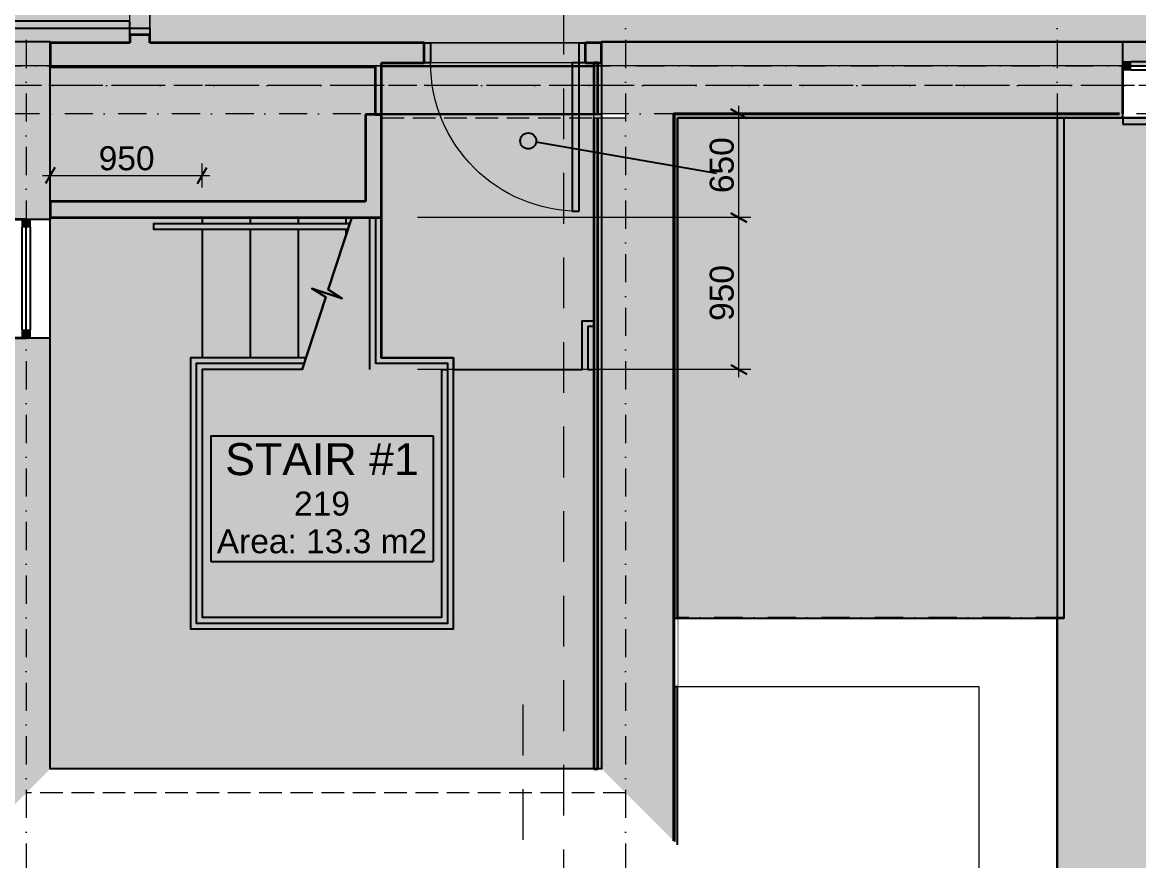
# Model space of a CAD drawing. Header units: millimetres. Extents: x -14278 to 97203, y -22378 to 34603.
# Drawn here: x 57524 to 64508, y -3862 to 1384 of the extents above; entities that cross this region are included whole.
import ezdxf
from ezdxf.enums import TextEntityAlignment as Align

# ---------------------------------------------------------------- set-up
doc = ezdxf.new("R2010")
doc.units = ezdxf.units.MM
doc.header["$MEASUREMENT"] = 0
for name, pattern in [('Dashed', [282.222223, 141.111112, -141.111112]), ('Dot & Dashed', [335.138881, 176.388884, -88.194442, 0, -70.555556]), ('Hidden Line', [195.611112, 141.111112, -54.5]), ('Long Dashed', [529.166651, 317.499995, -211.666656]), ('Wipeout_Contour', [1000, 0, -1000])]:
    doc.linetypes.add(name, pattern=pattern)
for name, color, linetype in [('A-Ee_40_20-M_GeneralFFAndEInternalFixed', 7, 'Continuous'), ('A-Zz_50_10_90-P_BoundarySpace', 7, 'Continuous'), ('A-Zz_60_50_80-P_MarkerSection', 7, 'Continuous'), ('A-Zz_60_50_80-P_MarkerSectionStairs', 7, 'Continuous'), ('New0', 7, 'Continuous'), ('NewA-Ee_25_10-M_WallsExternal', 7, 'Continuous'), ('NewA-Ee_25_10-M_WallsInternal', 7, 'Continuous'), ('NewA-Ee_30_10-M_Roofs', 7, 'Continuous'), ('NewA-Ee_30_40-M_Floors', 7, 'Continuous'), ('NewA-Ee_35_10-M_StairsInternal2D', 7, 'Continuous'), ('NewA-SL-M_SpacesExternal', 7, 'Continuous'), ('NewA-SL-M_SpacesInternal', 7, 'Continuous'), ('NewA-Ss_30_25-M_CeilingAndSoffitSystems', 7, 'Continuous'), ('NewA-Zz_20_20-D_DimensionDetail', 7, 'Continuous'), ('NewA-Zz_35_40_80-M_GridStructural', 7, 'Continuous'), ('NewA-Zz_50_90_00-M_GrossInternal', 7, 'Continuous'), ('NewA-Zz_60_50_90-P_VoidOpening', 7, 'Continuous')]:
    doc.layers.add(name, color=color, linetype=linetype)
doc.styles.add('GENERATED_STYLE_1', font='')
doc.styles.get('GENERATED_STYLE_1').set_extended_font_data('Arial')
doc.dimstyles.new('GENERATED_STYLE__1', dxfattribs={"dimtxt": 150, "dimasz": 76, "dimexe": 0.18, "dimexo": 300, "dimgap": 0.09, "dimtad": 1, "dimdec": 0, "dimzin": 0, "dimdsep": 46, "dimtxsty": 'GENERATED_STYLE_1', "dimblk": 'ARROWHEAD_2', "dimblk1": 'ARROWHEAD_2', "dimblk2": 'ARROWHEAD_2', "dimcen": 0.09, "dimclrd": 6, "dimclre": 6, "dimclrt": 7, "dimazin": 0, "dimtfac": 1, "dimtdec": 4, "dimtmove": 0, "dimatfit": 3, "dimfxl": 0, "dimtolj": 1, "dimtzin": 0, "dimarcsym": 0})
doc.dimstyles.new('GENERATED_STYLE__2', dxfattribs={"dimtxt": 150, "dimasz": 76, "dimexe": 0.18, "dimexo": 300, "dimgap": 0.09, "dimtad": 1, "dimtih": 1, "dimtoh": 1, "dimdec": 0, "dimzin": 0, "dimdsep": 46, "dimtxsty": 'GENERATED_STYLE_1', "dimblk": 'ARROWHEAD_2', "dimblk1": 'ARROWHEAD_2', "dimblk2": 'ARROWHEAD_2', "dimcen": 0.09, "dimclrd": 6, "dimclre": 6, "dimclrt": 7, "dimazin": 0, "dimtfac": 1, "dimtdec": 4, "dimtmove": 0, "dimatfit": 3, "dimfxl": 0, "dimtolj": 1, "dimtzin": 0, "dimarcsym": 0})

# ---------------------------------------------------------------- blocks, each defined once
blk = doc.blocks.new('Beam_9_2', base_point=(83698, -5438.2))
at = {"layer": 'NewA-Ee_25_10-M_WallsExternal', "linetype": 'Continuous'}
for p, q in [((83698, 786.9), (63998, 786.9)), ((63998, 786.9), (63998, -5438.2))]:
    blk.add_line(p, q, dxfattribs=at)
blk = doc.blocks.new('Beam_10_2', base_point=(64039.8, -2340))
at = {"layer": 'NewA-Ee_25_10-M_WallsExternal', "linetype": 'Continuous'}
for p, q in [((64039.8, 786.9), (61622.9, 786.9)), ((61622.9, 786.9), (61622.9, -2346.5)), ((64039.8, 786.9), (64039.8, -2346.5)), ((64039.8, -2346.5), (61622.9, -2346.5))]:
    blk.add_line(p, q, dxfattribs=at)
at = {"layer": 'NewA-Ee_25_10-M_WallsExternal', "color": 251, "linetype": 'Dot & Dashed', "lineweight": 13}
blk.add_line((64039.8, -2340), (61622.9, -2340), dxfattribs=at)
blk = doc.blocks.new('STAIR #1_219_30_2', base_point=(59398.4, -1557.2))
at = {"layer": 'NewA-SL-M_SpacesInternal', "color": 253, "linetype": 'Continuous', "lineweight": 13}
for p, q in [((61098.7, 1106.6), (59772, 1106.6)), ((59772, 1106.6), (59772, 162.3)), ((61098.7, -3287.9), (61098.7, 1106.6)), ((57698.3, 162.3), (57698.3, -3287.9)), ((59770.3, 162.3), (57698.3, 162.3)), ((59772, 162.3), (59770.3, 162.3)), ((57698.3, -3287.9), (61098.7, -3287.9))]:
    blk.add_line(p, q, dxfattribs=at)
at = {"layer": 'NewA-SL-M_SpacesInternal', "linetype": 'Continuous'}
for p, q in [((58702.3, -1203.6), (58702.3, -1517.9)), ((58702.3, -1203.6), (60094.4, -1203.6)), ((60094.4, -1203.6), (60094.4, -1517.9)), ((58702.3, -1517.9), (58702.3, -1753.6)), ((60094.4, -1517.9), (60094.4, -1753.6)), ((58702.3, -1753.6), (58702.3, -1989.3)), ((60094.4, -1753.6), (60094.4, -1989.3)), ((58702.3, -1989.3), (60094.4, -1989.3))]:
    blk.add_line(p, q, dxfattribs=at)
at = {"layer": 'NewA-SL-M_SpacesInternal', "color": 5, "lineweight": 70, "style": 'GENERATED_STYLE_1'}
for tag, height, p in [('ROOM_NAME', 200, (59398.4, -1249.3)), ('ROOM_NUMBER', 150, (59398.4, -1552.2)), ('adj_text', 150, (59398.4, -1787.9))]:
    blk.add_attdef(tag, text='', height=height, dxfattribs=at).set_placement(p, align=Align.TOP_CENTER)
blk = doc.blocks.new('Slab_29_2', base_point=(87898, 1112.3))
at = {"layer": 'NewA-Ee_30_40-M_Floors', "linetype": 'Continuous', "lineweight": 13}
blk.add_hatch(color=254, dxfattribs=at).paths.add_polyline_path([(87898, 1112.3), (87898, 7409.5), (90347.7, 7409.5), (90347.7, 9661.5), (55798.3, 9661.5), (55798.3, 1112.3)])
at = {"layer": 'NewA-Ee_30_40-M_Floors', "color": 6, "linetype": 'Continuous', "lineweight": 13, "flags": 128}
blk.add_lwpolyline([(87898, 1112.3), (55798.3, 1112.3), (55798.3, 9661.5), (90347.7, 9661.5), (90347.7, 7409.5), (87898, 7409.5)], close=True, dxfattribs=at)
blk = doc.blocks.new('HALL_217_37_2', base_point=(59382, 1947.7))
at = {"layer": 'NewA-SL-M_SpacesInternal', "color": 253, "linetype": 'Continuous', "lineweight": 13}
for p, q in [((58321, 5017.8), (58321, 1256.6)), ((61147.7, 1262.1), (87898, 1262.1)), ((61147.7, 1256.6), (61147.7, 1262.1)), ((58321, 1256.6), (59770.3, 1256.6)), ((59770.3, 1256.6), (61147.7, 1256.6))]:
    blk.add_line(p, q, dxfattribs=at)
at = {"layer": 'NewA-SL-M_SpacesInternal', "color": 5, "lineweight": 70, "style": 'GENERATED_STYLE_1'}
for tag, height, p in [('ROOM_NAME', 200, (59382, 2255.6)), ('ROOM_NUMBER', 150, (59382, 1952.7)), ('adj_text', 150, (59382, 1717))]:
    blk.add_attdef(tag, text='', height=height, dxfattribs=at).set_placement(p, align=Align.TOP_CENTER)
blk = doc.blocks.new('STORAGE_201_38_2', base_point=(57006.4, 3597.7))
at = {"layer": 'NewA-SL-M_SpacesInternal', "color": 253, "linetype": 'Continuous', "lineweight": 13}
for p, q in [((55798.3, 5017.8), (55798.3, 1262.1)), ((58196, 5017.8), (55798.3, 5017.8)), ((58196, 1256.6), (58196, 5017.8)), ((55798.3, 1262.1), (57698.3, 1262.1)), ((57698.3, 1262.1), (57698.3, 1256.6)), ((57698.3, 1256.6), (58196, 1256.6))]:
    blk.add_line(p, q, dxfattribs=at)
at = {"layer": 'NewA-SL-M_SpacesInternal', "linetype": 'Continuous'}
for p, q in [((56288.3, 3951.3), (56288.3, 3637)), ((56288.3, 3951.3), (57724.5, 3951.3)), ((57724.5, 3951.3), (57724.5, 3637)), ((56288.3, 3637), (56288.3, 3401.3)), ((57724.5, 3637), (57724.5, 3401.3)), ((56288.3, 3401.3), (56288.3, 3165.6)), ((57724.5, 3401.3), (57724.5, 3165.6)), ((56288.3, 3165.6), (57724.5, 3165.6))]:
    blk.add_line(p, q, dxfattribs=at)
at = {"layer": 'NewA-SL-M_SpacesInternal', "color": 5, "lineweight": 70, "style": 'GENERATED_STYLE_1'}
for tag, height, p in [('ROOM_NAME', 200, (57006.4, 3905.6)), ('ROOM_NUMBER', 150, (57006.4, 3602.7)), ('adj_text', 150, (57006.4, 3367))]:
    blk.add_attdef(tag, text='', height=height, dxfattribs=at).set_placement(p, align=Align.TOP_CENTER)
blk = doc.blocks.new('ROOF OF FIRST FLOOR_Roof-1_48_2', base_point=(72628.2, -2130.5))
at = {"layer": 'NewA-SL-M_SpacesExternal', "color": 253, "linetype": 'Continuous', "lineweight": 13}
for p, q in [((84081.1, 786.9), (61622.9, 786.9)), ((61622.9, 786.9), (61622.9, -2771.4)), ((61622.9, -2771.4), (63507.9, -2771.4)), ((63507.9, -2771.4), (63507.9, -5928.3))]:
    blk.add_line(p, q, dxfattribs=at)
at = {"layer": 'NewA-SL-M_SpacesExternal', "color": 5, "lineweight": 70, "style": 'GENERATED_STYLE_1'}
for tag, height, p in [('ROOM_NAME', 200, (72628.2, -1822.6)), ('ROOM_NUMBER', 150, (72628.2, -2125.5)), ('adj_text', 150, (72628.2, -2361.2))]:
    blk.add_attdef(tag, text='', height=height, dxfattribs=at).set_placement(p, align=Align.TOP_CENTER)
blk = doc.blocks.new('Slab_37_2', base_point=(55798.3, 1262.1))
at = {"layer": 'NewA-Ss_30_25-M_CeilingAndSoffitSystems', "linetype": 'Continuous', "lineweight": 0}
blk.add_hatch(color=255, dxfattribs=at).paths.add_polyline_path([(55798.3, 1262.1), (58196, 1262.1), (58196, 5017.8), (55798.3, 5017.8)])
at = {"layer": 'NewA-Ss_30_25-M_CeilingAndSoffitSystems', "color": 6, "linetype": 'Continuous', "lineweight": 13, "flags": 128}
blk.add_lwpolyline([(55798.3, 1262.1), (58196, 1262.1), (58196, 5017.8), (55798.3, 5017.8)], close=True, dxfattribs=at)
blk = doc.blocks.new('Slab_46_2', base_point=(87898, 1262.1))
at = {"layer": 'NewA-Ss_30_25-M_CeilingAndSoffitSystems', "linetype": 'Continuous', "lineweight": 0}
blk.add_hatch(color=255, dxfattribs=at).paths.add_polyline_path([(87898, 1262.1), (87898, 2557.2), (59621.6, 2557.2), (59621.6, 5017.8), (58321, 5017.8), (58321, 1256.6)])
at = {"layer": 'NewA-Ss_30_25-M_CeilingAndSoffitSystems', "color": 6, "linetype": 'Continuous', "lineweight": 13, "flags": 128}
blk.add_lwpolyline([(87898, 1262.1), (58321, 1256.6), (58321, 5017.8), (59621.6, 5017.8), (59621.6, 2557.2), (87898, 2557.2)], close=True, dxfattribs=at)
blk = doc.blocks.new('Slab_48_2', base_point=(61147.7, -3287.9))
at = {"layer": 'NewA-Ss_30_25-M_CeilingAndSoffitSystems', "linetype": 'Continuous', "lineweight": 0}
blk.add_hatch(color=255, dxfattribs=at).paths.add_polyline_path([(61147.7, -3287.9), (61147.7, 811.8), (59772, 811.8), (59772, 162.3), (57698.3, 162.3), (57698.3, -3287.9)])
at = {"layer": 'NewA-Ss_30_25-M_CeilingAndSoffitSystems', "color": 6, "linetype": 'Continuous', "lineweight": 13, "flags": 128}
blk.add_lwpolyline([(61147.7, -3287.9), (61147.7, 811.8), (59772, 811.8), (59772, 162.3), (57698.3, 162.3), (57698.3, -3287.9)], close=True, dxfattribs=at)
blk = doc.blocks.new('Slab_50_2', base_point=(59770.3, 807.1))
at = {"layer": 'NewA-Ss_30_25-M_CeilingAndSoffitSystems', "linetype": 'Continuous', "lineweight": 0}
blk.add_hatch(color=255, dxfattribs=at).paths.add_polyline_path([(59770.3, 807.1), (61147.7, 807.1), (61147.7, 1131.6), (59770.3, 1131.6)])
at = {"layer": 'NewA-Ss_30_25-M_CeilingAndSoffitSystems', "color": 6, "linetype": 'Continuous', "lineweight": 13, "flags": 128}
blk.add_lwpolyline([(59770.3, 807.1), (61147.7, 807.1), (61147.7, 1131.6), (59770.3, 1131.6)], close=True, dxfattribs=at)
blk = doc.blocks.new('Window 19_4')
at = {"layer": 'NewA-Ee_25_10-M_WallsExternal', "linetype": 'Continuous', "lineweight": 13}
for points in [[(-372, 0), (-372, -50), (-322, -50), (-322, 0)], [(372, -50), (372, 0), (322, 0), (322, -50)]]:
    blk.add_hatch(color=104, dxfattribs=at).paths.add_polyline_path(points)
at = {"layer": 'NewA-Ee_25_10-M_WallsExternal', "linetype": 'Continuous'}
for p, q in [((-372, 300), (-372, 340)), ((-372, 340), (372, 340)), ((372, 340), (372, 300)), ((-322, 0), (322, 0)), ((-372, -24.9), (-372, -50)), ((-322, -25), (322, -25)), ((322, -50), (-322, -50)), ((372, -24.9), (372, -50)), ((-372, -175.2), (372, -175.2))]:
    blk.add_line(p, q, dxfattribs=at)
at = {"layer": 'NewA-Ee_25_10-M_WallsExternal', "linetype": 'Dashed'}
blk.add_line((-372, 300), (372, 300), dxfattribs=at)
at = {"layer": 'NewA-Ee_25_10-M_WallsExternal', "color": 24, "linetype": 'Continuous', "lineweight": 13}
for p, q in [((-372, 0), (-322, 0)), ((-322, 0), (-322, -50)), ((322, -50), (322, 0)), ((322, 0), (372, 0)), ((-322, -50), (-372, -50)), ((372, -50), (322, -50))]:
    blk.add_line(p, q, dxfattribs=at)
at = {"layer": 'NewA-Ee_25_10-M_WallsExternal', "color": 92, "linetype": 'Continuous', "lineweight": 35}
for p, q in [((-372, 0), (-372, -24.9)), ((372, 0), (372, -24.9))]:
    blk.add_line(p, q, dxfattribs=at)
blk = doc.blocks.new('Wall_70_2', base_point=(90498, 1111.8))
at = {"layer": 'NewA-Ee_25_10-M_WallsExternal', "linetype": 'Continuous', "lineweight": 13}
for points in [[(64395.7, 1262.1), (61147.7, 1262.1), (61164.1, 1245.7), (64395.7, 1245.7)], [(64395.7, 1262.1), (64395.7, 1136.9), (64408.7, 1136.9), (64408.7, 1262.1)], [(64395.7, 1245.7), (61164.1, 1245.7), (61227.6, 1182.2), (64395.7, 1182.2)], [(61227.6, 1182.2), (61298, 1111.8), (64408.7, 1111.8), (64408.7, 1136.9), (64395.7, 1136.9), (64395.7, 1182.2)], [(61298, 1111.8), (61598.1, 811.8), (64388.6, 811.8), (64388.6, 1086.9), (64408.7, 1086.9), (64408.7, 1111.8)], [(64388.6, 786.9), (64408.7, 786.9), (64408.7, 1086.9), (64388.6, 1086.9)], [(64388.6, 807), (61602.8, 807), (61622.9, 786.9), (64388.6, 786.9)]]:
    blk.add_hatch(color=6, dxfattribs=at).paths.add_polyline_path(points)
at = {"layer": 'NewA-Ee_25_10-M_WallsExternal', "linetype": 'Continuous'}
for p, q in [((64395.7, 1262.1), (64408.7, 1262.1)), ((64408.7, 1245.7), (64408.7, 1262.1)), ((64408.7, 1182.2), (64408.7, 1245.7)), ((64408.7, 1136.9), (64408.7, 1182.2)), ((64408.7, 1111.8), (64408.7, 1136.9)), ((64388.6, 807), (61602.8, 807)), ((64388.6, 786.9), (64408.7, 786.9)), ((64408.7, 786.9), (64408.7, 807))]:
    blk.add_line(p, q, dxfattribs=at)
at = {"layer": 'NewA-Ee_25_10-M_WallsExternal', "color": 92, "linetype": 'Continuous', "lineweight": 35}
for p, q in [((64408.7, 1086.9), (64408.7, 1111.8)), ((64408.7, 811.8), (64408.7, 1086.9)), ((64388.6, 811.8), (61598.1, 811.8))]:
    blk.add_line(p, q, dxfattribs=at)
at = {"layer": 'NewA-Ee_25_10-M_WallsExternal', "linetype": 'Continuous', "flags": 128}
for points in [[(64395.7, 1262.1), (61147.7, 1262.1)], [(61622.9, 786.9), (64388.6, 786.9)]]:
    blk.add_lwpolyline(points, dxfattribs=at)
at = {"layer": 'NewA-Ee_25_10-M_WallsExternal', "linetype": 'Continuous', "xscale": -1, "zscale": 1000, "rotation": 180}
blk.add_blockref('Window 19_4', (64780.7, 1086.9), dxfattribs=at)
blk = doc.blocks.new('Wall_72_2', base_point=(57548, 1111.8))
at = {"layer": 'NewA-Ee_25_10-M_WallsExternal', "linetype": 'Continuous', "lineweight": 13}
for points in [[(57681.9, 166.4), (57698.3, 166.4), (57698.3, 1262.1), (57681.9, 1245.7)], [(57681.9, 1245.7), (57618.4, 1182.2), (57618.4, 166.4), (57681.9, 166.4)], [(57548, 1111.8), (57548, 153.4), (57573.1, 153.4), (57573.1, 166.4), (57618.4, 166.4), (57618.4, 1182.2)], [(57248, 173.5), (57523.1, 173.5), (57523.1, 153.4), (57548, 153.4), (57548, 1111.8), (57248, 811.8)], [(57223.1, 173.5), (57243.2, 173.5), (57243.2, 807), (57223.1, 786.9)], [(57223.1, 173.5), (57223.1, 153.4), (57523.1, 153.4), (57523.1, 173.5)], [(57698.3, 166.4), (57573.1, 166.4), (57573.1, 153.4), (57698.3, 153.4)], [(57223.1, -610.7), (57523.1, -610.7), (57523.1, -590.6), (57223.1, -590.6)], [(57223.1, -610.7), (57223.1, -3763.1), (57243.2, -3743), (57243.2, -610.7)], [(57248, -3738.2), (57548, -3438.2), (57548, -590.6), (57523.1, -590.6), (57523.1, -610.7), (57248, -610.7)], [(57548, -590.6), (57548, -3438.2), (57618.4, -3367.8), (57618.4, -603.6), (57573.1, -603.6), (57573.1, -590.6)], [(57698.3, -603.6), (57698.3, -590.6), (57573.1, -590.6), (57573.1, -603.6)], [(57618.4, -603.6), (57618.4, -3367.8), (57681.9, -3304.3), (57681.9, -603.6)], [(57681.9, -603.6), (57681.9, -3304.3), (57698.3, -3287.9), (57698.3, -603.6)]]:
    blk.add_hatch(color=6, dxfattribs=at).paths.add_polyline_path(points)
at = {"layer": 'NewA-Ee_25_10-M_WallsExternal', "linetype": 'Continuous'}
for p, q in [((57243.2, 173.5), (57243.2, 807)), ((57223.1, 173.5), (57223.1, 153.4)), ((57223.1, 153.4), (57243.2, 153.4)), ((57548, 153.4), (57573.1, 153.4)), ((57573.1, 153.4), (57618.4, 153.4)), ((57618.4, 153.4), (57681.9, 153.4)), ((57681.9, 153.4), (57698.3, 153.4)), ((57698.3, 166.4), (57698.3, 153.4)), ((57223.1, -610.7), (57223.1, -590.6)), ((57223.1, -590.6), (57243.2, -590.6)), ((57243.2, -3743), (57243.2, -610.7)), ((57548, -590.6), (57573.1, -590.6)), ((57573.1, -590.6), (57618.4, -590.6)), ((57618.4, -590.6), (57681.9, -590.6)), ((57681.9, -590.6), (57698.3, -590.6)), ((57698.3, -603.6), (57698.3, -590.6))]:
    blk.add_line(p, q, dxfattribs=at)
at = {"layer": 'NewA-Ee_25_10-M_WallsExternal', "color": 92, "linetype": 'Continuous', "lineweight": 35}
for p, q in [((57248, 173.5), (57248, 811.8)), ((57248, 153.4), (57523.1, 153.4)), ((57523.1, 153.4), (57548, 153.4)), ((57248, -590.6), (57523.1, -590.6)), ((57248, -3738.2), (57248, -610.7)), ((57523.1, -590.6), (57548, -590.6))]:
    blk.add_line(p, q, dxfattribs=at)
at = {"layer": 'NewA-Ee_25_10-M_WallsExternal', "linetype": 'Continuous', "flags": 128}
for points in [[(57698.3, 166.4), (57698.3, 1262.1)], [(57223.1, 786.9), (57223.1, 173.5)], [(57223.1, -610.7), (57223.1, -3763.1)], [(57698.3, -3287.9), (57698.3, -603.6)]]:
    blk.add_lwpolyline(points, dxfattribs=at)
at = {"layer": 'NewA-Ee_25_10-M_WallsExternal', "linetype": 'Continuous', "zscale": 1000, "rotation": 89.99999999999999}
blk.add_blockref('Window 19_4', (57523.1, -218.6), dxfattribs=at)
blk = doc.blocks.new('Wall_73_2', base_point=(61298, -3438.2))
at = {"layer": 'NewA-Ee_25_10-M_WallsExternal', "linetype": 'Continuous', "lineweight": 13}
for points in [[(61164.1, 811.9), (61164.1, 1245.7), (61147.7, 1262.1), (61147.7, 811.9)], [(61227.6, 811.9), (61227.6, 1182.2), (61164.1, 1245.7), (61164.1, 811.9)], [(61298, 811.9), (61298, 1111.8), (61227.6, 1182.2), (61227.6, 811.9)], [(61298, 1111.8), (61298, -3438.2), (61598.1, -3738.2), (61598.1, 811.8)], [(61147.7, 786.9), (61147.7, -3287.9), (61164.1, -3304.3), (61164.1, 786.9)], [(61164.1, 786.9), (61164.1, -3304.3), (61227.6, -3367.8), (61227.6, 786.9)], [(61227.6, 786.9), (61227.6, -3367.8), (61298, -3438.2), (61298, 786.9)]]:
    blk.add_hatch(color=6, dxfattribs=at).paths.add_polyline_path(points)
at = {"layer": 'NewA-Ee_25_10-M_WallsExternal', "color": 6, "linetype": 'Hidden Line', "lineweight": 13}
for p, q in [((61164.1, 811.9), (61147.7, 811.9)), ((61147.7, 786.9), (61164.1, 786.9)), ((61227.6, 811.9), (61164.1, 811.9)), ((61164.1, 786.9), (61227.6, 786.9)), ((61298, 811.9), (61227.6, 811.9)), ((61227.6, 786.9), (61298, 786.9))]:
    blk.add_line(p, q, dxfattribs=at)
at = {"layer": 'NewA-Ee_25_10-M_WallsExternal', "linetype": 'Continuous', "flags": 128}
for points in [[(61147.7, 1262.1), (61147.7, 811.9)], [(61147.7, 786.9), (61147.7, -3287.9)]]:
    blk.add_lwpolyline(points, dxfattribs=at)
at = {"color": 254, "linetype": 'Wipeout_Contour', "lineweight": 0, "ltscale": 246615.727704}
blk.add_wipeout([(61602.8, -2771.4), (61602.8, -2346.4), (61598.1, -2346.4), (61598.1, -2771.4)], dxfattribs=at).dxf.layer = 'NewA-Ee_25_10-M_WallsExternal'
at = {"layer": 'NewA-Ee_25_10-M_WallsExternal', "linetype": 'Continuous', "lineweight": 13}
blk.add_hatch(color=6, dxfattribs=at).paths.add_polyline_path([(61622.9, -2346.4), (61622.9, 786.9), (61602.8, 807), (61602.8, -2346.4)])
at = {"color": 254, "linetype": 'Wipeout_Contour', "lineweight": 0, "ltscale": 246665.426948}
blk.add_wipeout([(61622.9, -2771.4), (61622.9, -2346.4), (61602.8, -2346.4), (61602.8, -2771.4)], dxfattribs=at).dxf.layer = 'NewA-Ee_25_10-M_WallsExternal'
at = {"layer": 'NewA-Ee_25_10-M_WallsExternal', "linetype": 'Continuous', "lineweight": 13}
blk.add_hatch(color=6, dxfattribs=at).paths.add_polyline_path([(61602.8, -2771.4), (61602.8, -3743), (61622.9, -3763.1), (61622.9, -2771.4)])
at = {"layer": 'NewA-Ee_25_10-M_WallsExternal', "color": 92, "linetype": 'Continuous', "lineweight": 35}
for p, q in [((61598.1, 811.8), (61598.1, -2346.4)), ((61598.1, -2346.4), (61598.1, -2771.4)), ((61598.1, -2771.4), (61598.1, -3738.2))]:
    blk.add_line(p, q, dxfattribs=at)
at = {"layer": 'NewA-Ee_25_10-M_WallsExternal', "linetype": 'Continuous'}
for p, q in [((61602.8, 807), (61602.8, -2346.4)), ((61602.8, -2346.4), (61598.1, -2346.4)), ((61622.9, -2346.4), (61602.8, -2346.4)), ((61598.1, -2771.4), (61602.8, -2771.4)), ((61602.8, -2771.4), (61622.9, -2771.4)), ((61602.8, -2771.4), (61602.8, -3743))]:
    blk.add_line(p, q, dxfattribs=at)
at = {"layer": 'NewA-Ee_25_10-M_WallsExternal', "linetype": 'Continuous', "flags": 128}
for points in [[(61622.9, -2346.4), (61622.9, 786.9)], [(61622.9, -3763.1), (61622.9, -2771.4)]]:
    blk.add_lwpolyline(points, dxfattribs=at)
blk = doc.blocks.new('Wall_74_2', base_point=(57548, 1111.8))
at = {"layer": 'NewA-Ee_25_10-M_WallsExternal', "linetype": 'Continuous', "lineweight": 13}
for points in [[(57698.3, 1262.1), (55798.3, 1262.1), (55781.9, 1245.7), (57681.9, 1245.7)], [(57681.9, 1245.7), (55781.9, 1245.7), (55718.4, 1182.2), (57618.4, 1182.2)], [(57618.4, 1182.2), (55718.4, 1182.2), (55648, 1111.8), (57548, 1111.8)], [(57548, 1111.8), (55648, 1111.8), (55348, 811.8), (57248, 811.8)], [(57243.2, 807), (55343.2, 807), (55323.1, 786.9), (57223.1, 786.9)]]:
    blk.add_hatch(color=6, dxfattribs=at).paths.add_polyline_path(points)
at = {"layer": 'NewA-Ee_25_10-M_WallsExternal', "linetype": 'Continuous'}
blk.add_line((57243.2, 807), (55343.2, 807), dxfattribs=at)
at = {"layer": 'NewA-Ee_25_10-M_WallsExternal', "color": 92, "linetype": 'Continuous', "lineweight": 35}
blk.add_line((57248, 811.8), (55348, 811.8), dxfattribs=at)
at = {"layer": 'NewA-Ee_25_10-M_WallsExternal', "linetype": 'Continuous', "flags": 128}
for points in [[(57698.3, 1262.1), (55798.3, 1262.1)], [(55323.1, 786.9), (57223.1, 786.9)]]:
    blk.add_lwpolyline(points, dxfattribs=at)
blk = doc.blocks.new('Door 19_2')
at = {"layer": 'NewA-Ee_25_10-M_WallsInternal', "linetype": 'Continuous', "lineweight": 13}
for points in [[(465, 930), (420, 930), (420, 0), (465, 0)], [(-465, -125), (-465, 0), (-505, 0), (-505, -125)], [(505, -125), (505, 0), (465, 0), (465, -125)]]:
    blk.add_hatch(color=255, dxfattribs=at).paths.add_polyline_path(points)
at = {"layer": 'NewA-Ee_25_10-M_WallsInternal', "linetype": 'Continuous'}
for p, q in [((420, 0), (420, 930)), ((420, 930), (465, 930)), ((465, 930), (465, 0)), ((-465, 0), (-505, 0)), ((-505, 0), (-505, -125)), ((-465, -125), (-465, 0)), ((465, 0), (420, 0)), ((505, 0), (465, 0)), ((465, 0), (465, -125)), ((505, -125), (505, 0)), ((-505, -125), (-465, -125)), ((465, -125), (505, -125))]:
    blk.add_line(p, q, dxfattribs=at)
at = {"layer": 'NewA-Ee_25_10-M_WallsInternal', "color": 92, "linetype": 'Continuous', "lineweight": 35}
for p, q in [((-505, -125), (-505, 0)), ((505, -125), (505, 0))]:
    blk.add_line(p, q, dxfattribs=at)
at = {"layer": 'NewA-Ee_25_10-M_WallsInternal', "color": 6, "linetype": 'Continuous', "lineweight": 13}
blk.add_arc((465, 0), 930, 90, 180, dxfattribs=at)
blk = doc.blocks.new('Wall_93_2', base_point=(58321, 5167.8))
at = {"layer": 'NewA-Ee_25_10-M_WallsInternal', "linetype": 'Continuous', "lineweight": 13}
for points in [[(58196, 5017.8), (58196, 2317), (58321, 2317), (58321, 5017.8)], [(58196, 1256.6), (58321, 1256.6), (58321, 1307), (58196, 1307)]]:
    blk.add_hatch(color=6, dxfattribs=at).paths.add_polyline_path(points)
at = {"layer": 'NewA-Ee_25_10-M_WallsInternal', "color": 92, "linetype": 'Continuous', "lineweight": 35}
for p, q in [((58321, 2317), (58196, 2317)), ((58321, 1307), (58196, 1307))]:
    blk.add_line(p, q, dxfattribs=at)
at = {"layer": 'NewA-Ee_25_10-M_WallsInternal', "color": 92, "linetype": 'Continuous', "lineweight": 35, "flags": 128}
for points in [[(58196, 5017.8), (58196, 2317)], [(58321, 2317), (58321, 5017.8)], [(58196, 1307), (58196, 1256.6)], [(58321, 1256.6), (58321, 1307)]]:
    blk.add_lwpolyline(points, dxfattribs=at)
at = {"layer": 'NewA-Ee_25_10-M_WallsInternal', "linetype": 'Continuous', "xscale": -1, "zscale": 1000, "rotation": 89.99999999999999}
blk.add_blockref('Door 19_2', (58196, 1812), dxfattribs=at)
blk = doc.blocks.new('Wall_114_2', base_point=(57698.3, 1256.6))
at = {"layer": 'NewA-Ee_25_10-M_WallsInternal', "linetype": 'Continuous', "lineweight": 13}
blk.add_hatch(color=6, dxfattribs=at).paths.add_polyline_path([(57698.3, 1106.6), (59770.3, 1106.6), (59770.3, 1256.6), (57698.3, 1256.6)])
at = {"layer": 'NewA-Ee_25_10-M_WallsInternal', "color": 92, "linetype": 'Continuous', "lineweight": 35, "flags": 128}
for points in [[(58196, 1256.6), (57698.3, 1256.6)], [(57698.3, 1256.6), (57698.3, 1106.6)], [(59770.3, 1256.6), (58321, 1256.6)], [(59770.3, 1106.6), (59770.3, 1131.6)], [(57698.3, 1106.6), (59730.3, 1106.6)]]:
    blk.add_lwpolyline(points, dxfattribs=at)
blk = doc.blocks.new('Door 19')
at = {"layer": 'NewA-Ee_25_10-M_WallsInternal', "linetype": 'Continuous', "lineweight": 13}
for points in [[(465, 930), (420, 930), (420, 0), (465, 0)], [(-465, -125), (-465, 0), (-505, 0), (-505, -125)], [(505, -125), (505, 0), (465, 0), (465, -125)]]:
    blk.add_hatch(color=255, dxfattribs=at).paths.add_polyline_path(points)
at = {"layer": 'NewA-Ee_25_10-M_WallsInternal', "linetype": 'Continuous'}
for p, q in [((420, 0), (420, 930)), ((420, 930), (465, 930)), ((465, 930), (465, 0)), ((-465, 0), (-505, 0)), ((-505, 0), (-505, -125)), ((-465, -125), (-465, 0)), ((465, 0), (420, 0)), ((505, 0), (465, 0)), ((465, 0), (465, -125)), ((505, -125), (505, 0)), ((-505, -125), (-465, -125)), ((465, -125), (505, -125))]:
    blk.add_line(p, q, dxfattribs=at)
at = {"layer": 'NewA-Ee_25_10-M_WallsInternal', "color": 92, "linetype": 'Continuous', "lineweight": 35}
for p, q in [((-505, 0), (-505, -125)), ((505, 0), (505, -125))]:
    blk.add_line(p, q, dxfattribs=at)
at = {"layer": 'NewA-Ee_25_10-M_WallsInternal', "color": 6, "linetype": 'Continuous', "lineweight": 13}
blk.add_arc((465, 0), 930, 90, 180, dxfattribs=at)
blk = doc.blocks.new('Wall_115_2', base_point=(59770.3, 1256.6))
at = {"layer": 'NewA-Ee_25_10-M_WallsInternal', "linetype": 'Continuous', "lineweight": 13}
for points in [[(59770.3, 1131.6), (60038, 1131.6), (60038, 1256.6), (59770.3, 1256.6)], [(61048, 1256.6), (61048, 1131.6), (61147.7, 1131.6), (61147.7, 1256.6)]]:
    blk.add_hatch(color=6, dxfattribs=at).paths.add_polyline_path(points)
at = {"layer": 'NewA-Ee_25_10-M_WallsInternal', "color": 92, "linetype": 'Continuous', "lineweight": 35}
for p, q in [((60038, 1131.6), (60038, 1256.6)), ((61048, 1131.6), (61048, 1256.6))]:
    blk.add_line(p, q, dxfattribs=at)
at = {"layer": 'NewA-Ee_25_10-M_WallsInternal', "color": 92, "linetype": 'Continuous', "lineweight": 35, "flags": 128}
for points in [[(60038, 1256.6), (59770.3, 1256.6)], [(61147.7, 1256.6), (61048, 1256.6)], [(61147.7, 1131.6), (61147.7, 1256.6)], [(59770.3, 1131.6), (60038, 1131.6)], [(61048, 1131.6), (61147.7, 1131.6)]]:
    blk.add_lwpolyline(points, dxfattribs=at)
at = {"layer": 'NewA-Ee_25_10-M_WallsInternal', "linetype": 'Continuous', "xscale": -1, "zscale": 1000, "rotation": 180}
blk.add_blockref('Door 19', (60543, 1131.6), dxfattribs=at)
blk = doc.blocks.new('Wall_124_2', base_point=(59670.3, 807.1))
at = {"layer": 'NewA-Ee_25_10-M_WallsInternal', "linetype": 'Continuous', "lineweight": 13}
blk.add_hatch(color=6, dxfattribs=at).paths.add_polyline_path([(59670.3, 807.1), (59670.3, 262.3), (59770.3, 162.3), (59770.3, 807.1)])
at = {"layer": 'NewA-Ee_25_10-M_WallsInternal', "color": 92, "linetype": 'Continuous', "lineweight": 35, "flags": 128}
for points in [[(59670.3, 807.1), (59670.3, 262.3)], [(59770.3, 807.1), (59670.3, 807.1)], [(59770.3, 162.3), (59770.3, 807.1)]]:
    blk.add_lwpolyline(points, dxfattribs=at)
blk = doc.blocks.new('Wall_125_2', base_point=(59670.3, 262.3))
at = {"layer": 'NewA-Ee_25_10-M_WallsInternal', "linetype": 'Continuous', "lineweight": 13}
blk.add_hatch(color=6, dxfattribs=at).paths.add_polyline_path([(59670.3, 262.3), (57698.3, 262.3), (57698.3, 162.3), (59770.3, 162.3)])
at = {"layer": 'NewA-Ee_25_10-M_WallsInternal', "color": 92, "linetype": 'Continuous', "lineweight": 35, "flags": 128}
for points in [[(59670.3, 262.3), (57698.3, 262.3)], [(57698.3, 262.3), (57698.3, 162.3)], [(57698.3, 162.3), (59770.3, 162.3)]]:
    blk.add_lwpolyline(points, dxfattribs=at)
blk = doc.blocks.new('Wall_126_2', base_point=(59770.3, 807.1))
at = {"layer": 'NewA-Ee_25_10-M_WallsInternal', "linetype": 'Continuous', "lineweight": 13}
blk.add_hatch(color=6, dxfattribs=at).paths.add_polyline_path([(59770.3, 807.1), (59770.3, 1106.6), (59730.3, 1106.6), (59730.3, 807.1)])
at = {"layer": 'NewA-Ee_25_10-M_WallsInternal', "color": 92, "linetype": 'Continuous', "lineweight": 35, "flags": 128}
for points in [[(59730.3, 1106.6), (59730.3, 807.1)], [(59770.3, 807.1), (59770.3, 1106.6)], [(59730.3, 807.1), (59770.3, 807.1)]]:
    blk.add_lwpolyline(points, dxfattribs=at)
blk = doc.blocks.new('Wall_130_2', base_point=(59772, 786.9))
at = {"layer": 'NewA-Ee_25_10-M_WallsInternal', "color": 6, "linetype": 'Hidden Line', "lineweight": 13, "flags": 128}
for points in [[(61098.7, 811.9), (59772, 811.9)], [(59772, 811.9), (59772, 786.9)], [(59772, 786.9), (61098.7, 786.9)], [(61147.7, 811.9), (61123.7, 811.9)], [(61123.7, 786.9), (61147.7, 786.9)]]:
    blk.add_lwpolyline(points, dxfattribs=at)
blk = doc.blocks.new('Wall_131_2', base_point=(61098.7, -3287.9))
at = {"layer": 'NewA-Ee_25_10-M_WallsInternal', "linetype": 'Continuous', "lineweight": 13}
for points in [[(61123.7, 811.9), (61123.7, 1131.6), (61098.7, 1131.6), (61098.7, 811.9)], [(61098.7, 786.9), (61098.7, -3287.9), (61123.7, -3287.9), (61123.7, 786.9)]]:
    blk.add_hatch(color=6, dxfattribs=at).paths.add_polyline_path(points)
at = {"layer": 'NewA-Ee_25_10-M_WallsInternal', "color": 6, "linetype": 'Hidden Line', "lineweight": 13}
for p, q in [((61123.7, 811.9), (61098.7, 811.9)), ((61098.7, 786.9), (61123.7, 786.9))]:
    blk.add_line(p, q, dxfattribs=at)
at = {"layer": 'NewA-Ee_25_10-M_WallsInternal', "color": 92, "linetype": 'Continuous', "lineweight": 35, "flags": 128}
for points in [[(61123.7, 1131.6), (61098.7, 1131.6)], [(61098.7, 1131.6), (61098.7, 811.9)], [(61123.7, 811.9), (61123.7, 1131.6)], [(61098.7, 786.9), (61098.7, -3287.9)], [(61123.7, -3287.9), (61123.7, 786.9)], [(61098.7, -3287.9), (61123.7, -3287.9)]]:
    blk.add_lwpolyline(points, dxfattribs=at)
blk = doc.blocks.new('Standard grid marker')
at = {"layer": 'NewA-Zz_35_40_80-M_GridStructural', "color": 6, "linetype": 'Dot & Dashed', "lineweight": 13}
blk.add_line((1000, 0), (18130.8, 0), dxfattribs=at)
at = {"layer": 'NewA-Zz_35_40_80-M_GridStructural', "style": 'GENERATED_STYLE_1'}
blk.add_attdef('AC_MarkerText_1', text='', height=250, rotation=90, dxfattribs=at).set_placement((-250, 14.3), align=Align.MIDDLE_CENTER)
blk = doc.blocks.new('Standard grid marker_2')
at = {"layer": 'NewA-Zz_35_40_80-M_GridStructural', "color": 6, "linetype": 'Dot & Dashed', "lineweight": 13}
blk.add_line((1000, 0), (40175.6, 0), dxfattribs=at)
at = {"layer": 'NewA-Zz_35_40_80-M_GridStructural', "style": 'GENERATED_STYLE_1'}
blk.add_attdef('AC_MarkerText_1', text='', height=250, dxfattribs=at).set_placement((41425.6, 14.3), align=Align.MIDDLE_CENTER)
blk = doc.blocks.new('Standard grid marker_4')
at = {"layer": 'NewA-Zz_35_40_80-M_GridStructural', "color": 6, "linetype": 'Dot & Dashed', "lineweight": 13}
blk.add_line((1000, 0), (40175.6, 0), dxfattribs=at)
blk = doc.blocks.new('Beam_12_2', base_point=(90498, 1111.8))
at = {"layer": 'NewA-Ee_30_10-M_Roofs', "color": 251, "linetype": 'Dot & Dashed', "lineweight": 13}
blk.add_line((90498, 1111.8), (55648, 1111.8), dxfattribs=at)
at = {"layer": 'NewA-Ee_30_10-M_Roofs', "color": 6, "linetype": 'Hidden Line', "lineweight": 13}
blk.add_line((90498, 1111.8), (55648, 1111.8), dxfattribs=at)
blk = doc.blocks.new('Beam_13_2', base_point=(61298, 1111.8))
at = {"layer": 'NewA-Ee_30_10-M_Roofs', "color": 251, "linetype": 'Dot & Dashed', "lineweight": 13}
blk.add_line((61298, 1111.8), (57548, 1111.8), dxfattribs=at)
at = {"layer": 'NewA-Ee_30_10-M_Roofs', "color": 6, "linetype": 'Hidden Line', "lineweight": 13}
for p, q in [((61298, 1111.8), (57548, 1111.8)), ((61298, -3438.2), (57548, -3438.2))]:
    blk.add_line(p, q, dxfattribs=at)
blk = doc.blocks.new('Line_189_2', base_point=(61869.5, 438.3))
at = {"layer": 'A-Zz_50_10_90-P_BoundarySpace', "linetype": 'Continuous'}
blk.add_hatch(color=256, dxfattribs=at).paths.add_polyline_path([(60739, 642.1), (60735.2, 661.2), (60724.3, 677.4), (60708.1, 688.3), (60689, 692.1), (60669.9, 688.3), (60653.6, 677.4), (60642.8, 661.2), (60639, 642.1), (60642.8, 623), (60653.6, 606.7), (60669.9, 595.9), (60689, 592.1), (60708.1, 595.9), (60724.3, 606.7), (60735.2, 623)])
blk.add_line((61869.5, 438.3), (60738.3, 633.6), dxfattribs=at)
blk.add_circle((60689, 642.1), 50, dxfattribs=at)
blk = doc.blocks.new('*D1000', base_point=(55648, -5438.2))
at = {"layer": 'NewA-Zz_20_20-D_DimensionDetail', "color": 6, "linetype": 'Continuous', "lineweight": 13}
for p, q in [((56233.7, 162.3), (56233.7, 211.2)), ((57398.3, 162.3), (56158.7, 162.3)), ((56233.7, -3287.9), (56233.7, 162.3)), ((57398.3, -3287.9), (56158.7, -3287.9)), ((56233.7, -3336.8), (56233.7, -3287.9))]:
    blk.add_line(p, q, dxfattribs=at)
at = {"layer": 'NewA-Zz_20_20-D_DimensionDetail', "linetype": 'Continuous'}
for p, q in [((56283.7, 133.4), (56183.7, 191.1)), ((56183.7, -3259), (56283.7, -3316.8))]:
    blk.add_line(p, q, dxfattribs=at)
at = {"layer": 'NewA-Zz_20_20-D_DimensionDetail', "insert": (56203.7, -1791.6), "char_height": 150, "attachment_point": 7, "rotation": 90, "style": 'GENERATED_STYLE_1'}
blk.add_mtext('\\A1;{\\fArial|b0|i0|c0|p34;3450}', dxfattribs=at)
blk = doc.blocks.new('ARROWHEAD_2')
at = {"color": 0, "linetype": 'Continuous', "lineweight": 0}
for p, q in [((0, 0), (-1, 0)), ((-0.378, -0.655), (0.378, 0.655))]:
    blk.add_line(p, q, dxfattribs=at)
blk = doc.blocks.new('*D1001', base_point=(55648, -5438.2))
at = {"layer": 'NewA-Zz_20_20-D_DimensionDetail', "color": 6, "linetype": 'Continuous', "lineweight": 13}
for p, q in [((56604.4, 162.3), (56604.4, 211.2)), ((57398.3, 162.3), (56529.4, 162.3)), ((56604.4, -1137.9), (56604.4, 162.3)), ((57398.3, -1137.9), (56529.4, -1137.9)), ((56604.4, -1186.8), (56604.4, -1137.9))]:
    blk.add_line(p, q, dxfattribs=at)
at = {"layer": 'NewA-Zz_20_20-D_DimensionDetail', "linetype": 'Continuous'}
for p, q in [((56654.4, 133.4), (56554.4, 191.1)), ((56554.4, -1109), (56654.4, -1166.7))]:
    blk.add_line(p, q, dxfattribs=at)
at = {"layer": 'NewA-Zz_20_20-D_DimensionDetail', "insert": (56574.4, -716.6), "char_height": 150, "attachment_point": 7, "rotation": 90, "style": 'GENERATED_STYLE_1'}
blk.add_mtext('\\A1;{\\fArial|b0|i0|c0|p34;1300}', dxfattribs=at)
blk = doc.blocks.new('*D1002', base_point=(55648, -5438.2))
at = {"layer": 'NewA-Zz_20_20-D_DimensionDetail', "color": 6, "linetype": 'Continuous', "lineweight": 13}
for p, q in [((57698.3, 351.6), (57698.3, 501.6)), ((58648.2, 351.6), (58648.2, 501.6)), ((57649.4, 426.6), (57698.3, 426.6)), ((57698.3, 426.6), (58648.2, 426.6)), ((58648.2, 426.6), (58697.1, 426.6))]:
    blk.add_line(p, q, dxfattribs=at)
at = {"layer": 'NewA-Zz_20_20-D_DimensionDetail', "linetype": 'Continuous'}
for p, q in [((57727.2, 476.6), (57669.4, 376.6)), ((58619.3, 376.6), (58677.1, 476.6))]:
    blk.add_line(p, q, dxfattribs=at)
at = {"layer": 'NewA-Zz_20_20-D_DimensionDetail', "insert": (58001.6, 456.6), "char_height": 150, "attachment_point": 7, "style": 'GENERATED_STYLE_1'}
blk.add_mtext('\\A1;{\\fArial|b0|i0|c0|p34;950}', dxfattribs=at)
blk = doc.blocks.new('*D1003', base_point=(55648, -5438.2))
at = {"layer": 'NewA-Zz_20_20-D_DimensionDetail', "color": 6, "linetype": 'Continuous', "lineweight": 13}
for p, q in [((62006.1, 162.3), (62006.1, 211.2)), ((62081.1, 162.3), (59996.4, 162.3)), ((62006.1, -787.6), (62006.1, 162.3)), ((62081.1, -787.6), (59996.4, -787.6)), ((62006.1, -836.5), (62006.1, -787.6))]:
    blk.add_line(p, q, dxfattribs=at)
at = {"layer": 'NewA-Zz_20_20-D_DimensionDetail', "linetype": 'Continuous'}
for p, q in [((62056.1, 133.4), (61956.1, 191.1)), ((61956.1, -758.8), (62056.1, -816.5))]:
    blk.add_line(p, q, dxfattribs=at)
at = {"layer": 'NewA-Zz_20_20-D_DimensionDetail', "insert": (61976.1, -484.3), "char_height": 150, "attachment_point": 7, "rotation": 90, "style": 'GENERATED_STYLE_1'}
blk.add_mtext('\\A1;{\\fArial|b0|i0|c0|p34;950}', dxfattribs=at)
blk = doc.blocks.new('*D1004', base_point=(55648, -5438.2))
at = {"layer": 'NewA-Zz_20_20-D_DimensionDetail', "linetype": 'Continuous'}
for p, q in [((62056.1, 783), (61956.1, 840.8)), ((61956.1, 191.1), (62056.1, 133.4))]:
    blk.add_line(p, q, dxfattribs=at)
at = {"layer": 'NewA-Zz_20_20-D_DimensionDetail', "color": 6, "linetype": 'Continuous', "lineweight": 13}
for p, q in [((62006.1, 811.9), (62006.1, 860.8)), ((62081.1, 811.9), (61598, 811.9)), ((62006.1, 162.3), (62006.1, 811.9)), ((62081.1, 162.3), (60070.3, 162.3)), ((62006.1, 113.4), (62006.1, 162.3))]:
    blk.add_line(p, q, dxfattribs=at)
at = {"layer": 'NewA-Zz_20_20-D_DimensionDetail', "insert": (61976.1, 315.5), "char_height": 150, "attachment_point": 7, "rotation": 90, "style": 'GENERATED_STYLE_1'}
blk.add_mtext('\\A1;{\\fArial|b0|i0|c0|p34;650}', dxfattribs=at)
blk = doc.blocks.new('Cutting Plane_15_2', base_point=(60911.1, -5438.2))
at = {"layer": 'A-Zz_60_50_80-P_MarkerSectionStairs', "color": 6, "linetype": 'Long Dashed', "lineweight": 13}
blk.add_line((60911.1, -4638.2), (60911.1, 2004.1), dxfattribs=at)
blk = doc.blocks.new('Cutting Plane_18_2', base_point=(60656.1, -7707.2))
at = {"layer": 'A-Zz_60_50_80-P_MarkerSection', "color": 6, "linetype": 'Long Dashed', "lineweight": 13}
blk.add_line((60656.1, -6907.2), (60656.1, -2707.2), dxfattribs=at)
blk = doc.blocks.new('Beam_14_2', base_point=(90498, 988.5))
at = {"layer": 'NewA-Zz_60_50_90-P_VoidOpening', "color": 251, "linetype": 'Dot & Dashed', "lineweight": 13}
blk.add_line((90498, 988.5), (55648, 988.5), dxfattribs=at)
at = {"layer": 'NewA-Zz_60_50_90-P_VoidOpening', "color": 6, "linetype": 'Hidden Line', "lineweight": 13}
blk.add_line((90498, 988.5), (55648, 988.5), dxfattribs=at)

msp = doc.modelspace()

# ---------------------------------------------------------------- hatches: boundary and pattern name
at = {"layer": 'A-Ee_40_20-M_GeneralFFAndEInternalFixed', "linetype": 'Continuous', "lineweight": 13}
msp.add_hatch(color=9, dxfattribs=at).paths.add_polyline_path([(61622.9, 786.9), (83698, 786.9), (83698, -5438.2), (63998, -5438.2), (63998, -2346.5), (61622.9, -2346.5)])
at = {"layer": 'NewA-Zz_50_90_00-M_GrossInternal', "linetype": 'Continuous', "lineweight": 140}
msp.add_hatch(color=1, dxfattribs=at).paths.add_polyline_path([(55798.3, 9661.5), (90347.7, 9661.5), (90347.7, 1262.1), (61147.7, 1262.1), (61147.7, -3287.9), (57698.3, -3287.9), (57698.3, 1262.1), (55798.3, 1262.1)])

# ---------------------------------------------------------------- linework, layer by layer
at = {"layer": 'A-Ee_40_20-M_GeneralFFAndEInternalFixed', "linetype": 'Continuous', "flags": 128}
msp.add_lwpolyline([(61622.9, 786.9), (83698, 786.9), (83698, -5438.2), (63998, -5438.2), (63998, -2346.5), (61622.9, -2346.5)], close=True, dxfattribs=at)
at = {"layer": 'New0', "linetype": 'Continuous', "flags": 128}
msp.add_lwpolyline([(59584.3, 162.3), (59437.1, -288.6), (59525, -343.6), (59334.5, -282.2), (59422.3, -336.2), (59275.2, -788.1), (58648.7, -788.1), (58648.2, -2338), (60148.3, -2337.5), (60148.3, -788.1), (60186.4, -788.1), (60186.4, -750.2), (59734.5, -749.7), (59734.5, 162.3), (59770.3, 162.3), (59770.3, -715.1), (60221.4, -715.1), (60221.4, -787.6), (61025.7, -787.6), (61025.7, -483.3), (61098.7, -483.3), (61098.7, -518.3), (61060.6, -518.3), (61060.6, -787.6), (61098.7, -787.6), (61098.7, -3287.9), (57698.3, -3287.9), (57698.3, 162.3)], close=True, dxfattribs=at)
at = {"layer": 'NewA-Ee_35_10-M_StairsInternal2D', "linetype": 'Continuous', "flags": 128}
for points in [[(59298.5, -715.1), (58575.7, -715.1), (58575.7, -2410.6), (60221.4, -2410.6), (60221.4, -715.1), (59769.5, -715.1), (59769.5, 162.3)], [(59287.9, -750), (58610.6, -750), (58610.6, -2375.6), (60186.4, -2375.6), (60186.4, -750), (59734.5, -750), (59734.5, 162.3)], [(58648.2, 162.3), (58648.2, 124.2)], [(58948.2, 162.3), (58948.2, 124.2)], [(59248.8, 162.3), (59248.8, 124.2)], [(59275.2, -788.1), (59422.3, -336.2), (59334.5, -282.2), (59525, -343.6), (59437.1, -288.6), (59584.3, 162.3)], [(59548.3, 162.3), (59548.3, 124.2)], [(59696.4, 162.3), (59696.4, -787.6)], [(59571.6, 124.2), (58343.9, 124.2), (58343.9, 89.2), (59561, 89.2)], [(58648.2, 89.2), (58648.2, -715.1)], [(58948.2, 89.2), (58948.2, -715.1)], [(59248.8, 89.2), (59248.8, -715.1)], [(59548.3, 89.2), (59548.3, 52.2)]]:
    msp.add_lwpolyline(points, dxfattribs=at)
at = {"layer": 'NewA-Zz_50_90_00-M_GrossInternal', "linetype": 'Continuous', "flags": 128}
msp.add_lwpolyline([(55798.3, 9661.5), (90347.7, 9661.5), (90347.7, 1262.1), (61147.7, 1262.1), (61147.7, -3287.9), (57698.3, -3287.9), (57698.3, 1262.1), (55798.3, 1262.1)], close=True, dxfattribs=at)

# ---------------------------------------------------------------- block references
at = {"layer": 'NewA-Ee_25_10-M_WallsExternal', "color": 92, "lineweight": 35}
for name, p in [('Wall_74_2', (57548, 1111.8)), ('Wall_72_2', (57548, 1111.8)), ('Wall_70_2', (90498, 1111.8))]:
    msp.add_blockref(name, p, dxfattribs=at)
at = {"layer": 'NewA-Ee_25_10-M_WallsExternal', "color": 6, "lineweight": 13}
for name, p in [('Beam_10_2', (64039.8, -2340)), ('Beam_9_2', (83698, -5438.2))]:
    msp.add_blockref(name, p, dxfattribs=at)
at = {"layer": 'NewA-Ee_25_10-M_WallsInternal', "color": 92, "lineweight": 35}
for name, p in [('Wall_93_2', (58321, 5167.8)), ('Wall_114_2', (57698.3, 1256.6)), ('Wall_126_2', (59770.3, 807.1)), ('Wall_124_2', (59670.3, 807.1)), ('Wall_125_2', (59670.3, 262.3))]:
    msp.add_blockref(name, p, dxfattribs=at)
at = {"layer": 'NewA-Ee_30_40-M_Floors', "color": 6, "linetype": 'Continuous', "lineweight": 13}
msp.add_blockref('Slab_29_2', (87898, 1112.3), dxfattribs=at)
at = {"layer": 'NewA-SL-M_SpacesExternal', "linetype": 'Continuous'}
msp.add_blockref('ROOF OF FIRST FLOOR_Roof-1_48_2', (72628.2, -2130.5), dxfattribs=at)
at = {"layer": 'NewA-SL-M_SpacesInternal', "linetype": 'Continuous'}
for name, p, values in [('STORAGE_201_38_2', (57006.4, 3597.7), {'ROOM_NAME': 'STORAGE', 'ROOM_NUMBER': '201', 'adj_text': 'Area: 9 m2'}), ('STAIR #1_219_30_2', (59398.4, -1557.2), {'ROOM_NAME': 'STAIR #1', 'ROOM_NUMBER': '219', 'adj_text': 'Area: 13.3 m2'})]:
    msp.add_blockref(name, p, dxfattribs=at).add_auto_attribs(values)
msp.add_blockref('HALL_217_37_2', (59382, 1947.7), dxfattribs=at)
at = {"layer": 'NewA-Ss_30_25-M_CeilingAndSoffitSystems', "color": 6, "linetype": 'Continuous', "lineweight": 13}
for name, p in [('Slab_37_2', (55798.3, 1262.1)), ('Slab_46_2', (87898, 1262.1)), ('Slab_50_2', (59770.3, 807.1)), ('Slab_48_2', (61147.7, -3287.9))]:
    msp.add_blockref(name, p, dxfattribs=at)
at = {"layer": 'NewA-Zz_35_40_80-M_GridStructural', "color": 1, "linetype": 'Continuous', "lineweight": 18, "zscale": 1000, "rotation": 270}
for p in [(57548, 12332), (63998, 12332)]:
    msp.add_blockref('Standard grid marker', p, dxfattribs=at)

# ---------------------------------------------------------------- dimensions: what is measured, and where the dimension line sits
at = {"layer": 'NewA-Zz_20_20-D_DimensionDetail', "color": 6, "linetype": 'Continuous', "lineweight": 13}
dim = msp.add_linear_dim(base=(58648.2, 426.6), p1=(57698.3, 153.4), p2=(58648.2, 162.3), dimstyle='GENERATED_STYLE__2', dxfattribs=at)
dim.commit()
dim.dimension.update_dxf_attribs({"geometry": '*D1002', "text_midpoint": (58178.2, 531.6), "dimtype": 160})
for base, p1, picture, middle in [((56233.7, 162.3), (57698.3, -3287.9), '*D1000', (56128.7, -1556.2)), ((56604.4, 162.3), (57698.3, -1137.9), '*D1001', (56499.4, -481.1))]:
    dim = msp.add_linear_dim(base=base, p1=p1, p2=(57698.3, 162.3), angle=90, dimstyle='GENERATED_STYLE__1', dxfattribs=at)
    dim.commit()
    dim.dimension.update_dxf_attribs({"geometry": picture, "text_midpoint": middle, "dimtype": 160, "text_rotation": 90})

# ---------------------------------------------------------------- next in the draw order: block references
at = {"layer": 'NewA-Ee_25_10-M_WallsExternal', "color": 92, "lineweight": 35}
msp.add_blockref('Wall_73_2', (61298, -3438.2), dxfattribs=at)

# ---------------------------------------------------------------- next in the draw order: block references
at = {"layer": 'A-Zz_50_10_90-P_BoundarySpace', "linetype": 'Continuous'}
msp.add_blockref('Line_189_2', (61869.5, 438.3), dxfattribs=at)
at = {"layer": 'A-Zz_60_50_80-P_MarkerSection', "color": 6, "lineweight": 13}
msp.add_blockref('Cutting Plane_18_2', (60656.1, -7707.2), dxfattribs=at)
at = {"layer": 'A-Zz_60_50_80-P_MarkerSectionStairs', "color": 6, "lineweight": 13}
msp.add_blockref('Cutting Plane_15_2', (60911.1, -5438.2), dxfattribs=at)
at = {"layer": 'NewA-Ee_25_10-M_WallsInternal', "color": 92, "lineweight": 35}
for name, p in [('Wall_115_2', (59770.3, 1256.6)), ('Wall_131_2', (61098.7, -3287.9)), ('Wall_130_2', (59772, 786.9))]:
    msp.add_blockref(name, p, dxfattribs=at)
at = {"layer": 'NewA-Ee_30_10-M_Roofs', "color": 6, "lineweight": 13}
for name, p in [('Beam_12_2', (90498, 1111.8)), ('Beam_13_2', (61298, 1111.8))]:
    msp.add_blockref(name, p, dxfattribs=at)
at = {"layer": 'NewA-Zz_35_40_80-M_GridStructural', "color": 1, "linetype": 'Continuous', "lineweight": 18, "zscale": 1000}
for name, p, rotation in [('Standard grid marker', (61298, 12332), 270), ('Standard grid marker_4', (95171.3, 811.8), 180)]:
    msp.add_blockref(name, p, dxfattribs=dict(at, rotation=rotation))
msp.add_blockref('Standard grid marker_2', (53995.7, 1111.8), dxfattribs=at)
at = {"layer": 'NewA-Zz_60_50_90-P_VoidOpening', "color": 6, "lineweight": 13}
msp.add_blockref('Beam_14_2', (90498, 988.5), dxfattribs=at)

# ---------------------------------------------------------------- next in the draw order: dimensions: what is measured, and where the dimension line sits
at = {"layer": 'NewA-Zz_20_20-D_DimensionDetail', "color": 6, "linetype": 'Continuous', "lineweight": 13}
dim = msp.add_linear_dim(base=(62006.1, 811.9), p1=(59770.3, 162.3), p2=(60535, 811.9), angle=90, text='650', dimstyle='GENERATED_STYLE__1', dxfattribs=at)
dim.commit()
dim.dimension.update_dxf_attribs({"geometry": '*D1004', "text_midpoint": (61901.1, 492.1), "dimtype": 160, "text_rotation": 90})
dim = msp.add_linear_dim(base=(62006.1, 162.3), p1=(59696.4, -787.6), p2=(59696.4, 162.3), angle=90, dimstyle='GENERATED_STYLE__1', dxfattribs=at)
dim.commit()
dim.dimension.update_dxf_attribs({"geometry": '*D1003', "text_midpoint": (61901.1, -307.7), "dimtype": 160, "text_rotation": 90})

doc.saveas('drawing.dxf')
